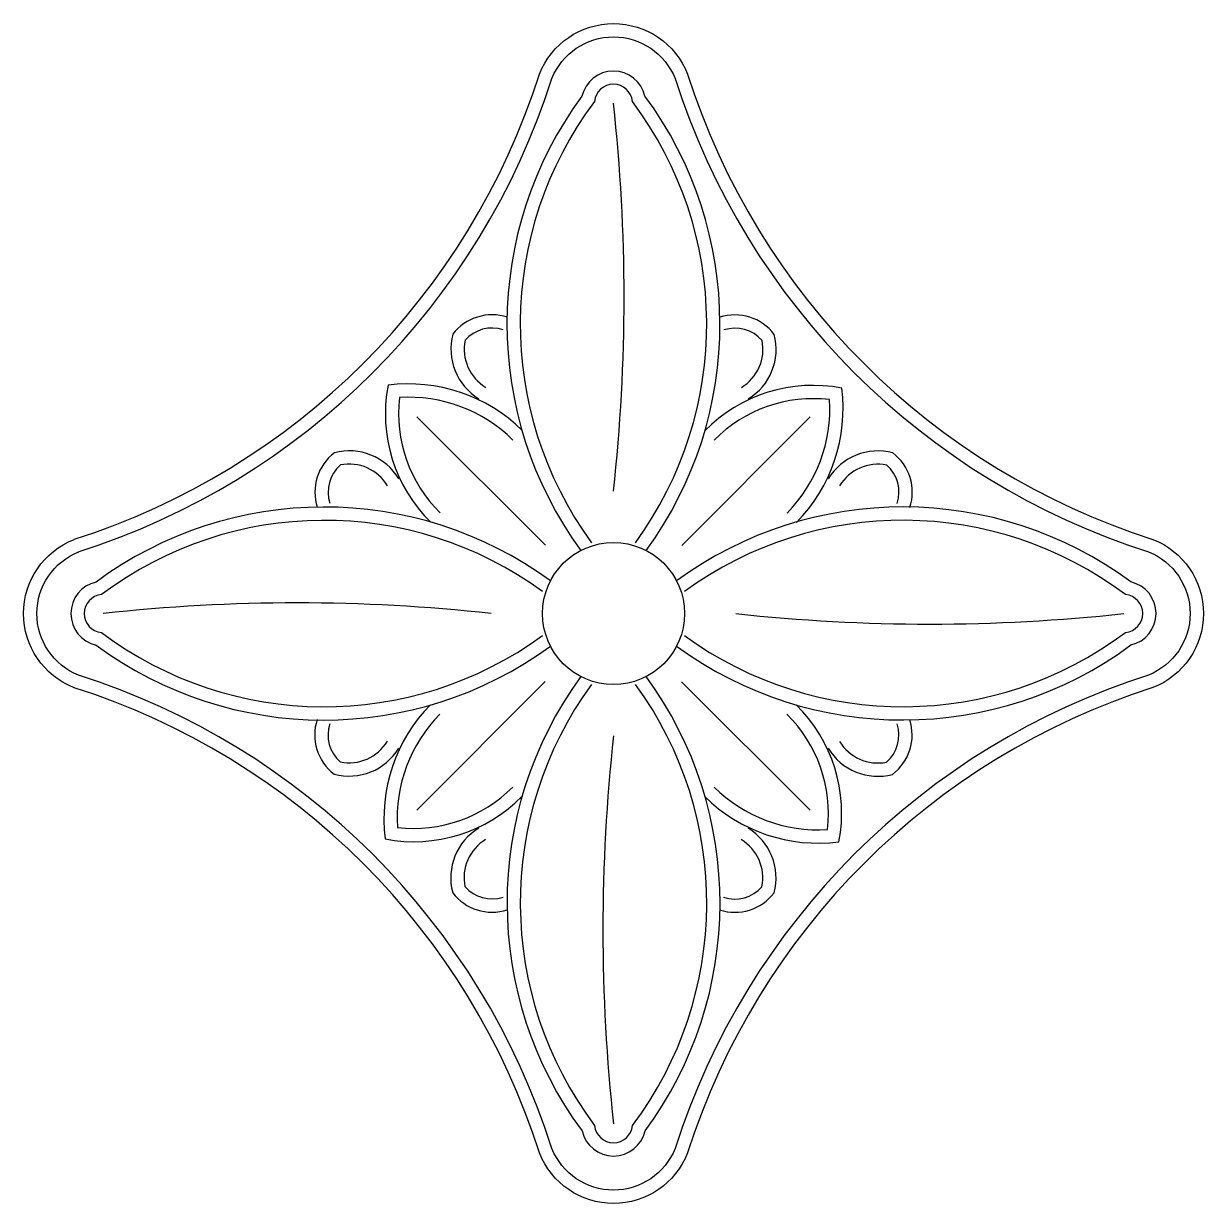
# Model space of a CAD drawing. Extents: x 268 to 518, y -35 to 215.
import ezdxf

# ---------------------------------------------------------------- set-up
doc = ezdxf.new("R2010")
doc.units = 0
doc.header["$LTSCALE"] = 10
doc.header["$MEASUREMENT"] = 0
doc.layers.add('3', color=3, linetype='CONTINUOUS')
doc.layers.add('4', color=4, linetype='CONTINUOUS')

msp = doc.modelspace()

# ---------------------------------------------------------------- linework, layer by layer
at = {"layer": '3'}
for p, q in [((378.95, 104.01), (351.73, 131.23)), ((407.86, 103.98), (435.08, 131.2)), ((378.92, 75.11), (351.7, 47.89)), ((407.83, 75.08), (435.04, 47.86))]:
    msp.add_line(p, q, dxfattribs=at)
for points in [[(279.95, 102.59, 0.243009), (380.34, 202.91, -0.677138), (406.44, 202.91, 0.242769), (506.74, 102.61, -0.67692), (506.74, 76.5, 0.242772), (406.44, -23.8, -0.677138), (380.34, -23.8, 0.242841), (280.04, 76.49, -0.679199), (280.12, 102.63, -0.679199)], [(398.04, 104.56, 0.329756), (397.4, 198.05, 0.91061), (389.37, 198.04, 0.329997), (388.73, 104.56, 0.329997)], [(370.04, 149.67, 0.298677), (361.94, 147.45, 0.316503), (366.33, 137.47, 0.316503)], [(420.48, 137.44, 0.316503), (424.87, 147.42, 0.298677), (416.77, 149.64, 0.298677)], [(372.09, 126.31, 0.213495), (348.06, 135.32, 0.231847), (356.63, 110.9, 0.231847)], [(430.16, 110.84, 0.213495), (439.17, 134.87, 0.231847), (414.74, 126.31, 0.231847)], [(345.5, 116.63, 0.316503), (335.51, 121.03, 0.298677), (333.3, 112.92, 0.298677)], [(453.51, 112.89, 0.298677), (451.3, 121, 0.316503), (441.31, 116.6, 0.316503)], [(378.37, 94.2, 0.329756), (284.89, 93.55, 0.91061), (284.89, 85.53, 0.329997), (378.37, 84.89, 0.329997)], [(408.41, 84.89, 0.329756), (501.89, 85.54, 0.91061), (501.89, 93.56, 0.329997), (408.41, 94.2, 0.329997)], [(388.73, 74.53, 0.329756), (389.38, -18.95, 0.91061), (397.41, -18.95, 0.329997), (398.05, 74.53, 0.329997)], [(356.62, 68.25, 0.213495), (347.61, 44.22, 0.231847), (372.04, 52.78, 0.231847)], [(414.69, 52.78, 0.213495), (438.72, 43.77, 0.231847), (430.15, 68.19, 0.231847)], [(333.27, 66.2, 0.298677), (335.48, 58.09, 0.316503), (345.47, 62.49, 0.316503)], [(441.28, 62.46, 0.316503), (451.26, 58.06, 0.298677), (453.48, 66.17, 0.298677)], [(366.3, 41.66, 0.316503), (361.91, 31.67, 0.298677), (370.01, 29.45, 0.298677)], [(416.73, 29.42, 0.298677), (424.84, 31.64, 0.316503), (420.45, 41.63, 0.316503)]]:
    msp.add_lwpolyline(points, format="xyb", dxfattribs=at)
msp.add_circle((393.39, 89.55), 15.05, dxfattribs=at)
for centre, start, end in [((18.14, 156.57), 353.7449, 6.2551), ((326.36, -285.7), 83.7449, 96.2551), ((460.41, 464.79), 263.7449, 276.2551), ((768.63, 22.52), 173.7449, 186.2551)]:
    msp.add_arc(centre, 377.49, start, end, dxfattribs=at)
at = {"layer": '4'}
for points in [[(279.1, 105.27, 0.243175), (377.69, 203.85, -0.681709), (409.09, 203.85, 0.243102), (507.68, 105.26, -0.681505), (507.69, 73.84, 0.243105), (409.09, -24.75, -0.681709), (377.69, -24.75, 0.243175), (279.1, 73.83, -0.681499), (279.09, 105.25)], [(400.32, 102.9, 0.327406), (400.06, 199.18, 0.798721), (386.71, 199.18, 0.327643), (386.46, 102.9)], [(370.91, 152.35, 0.318542), (359.34, 148.73, 0.333141), (364.88, 135.06)], [(421.93, 135.03, 0.333141), (427.46, 148.7, 0.318542), (415.9, 152.32)], [(374.07, 128.32, 0.23098), (345.62, 137.92, 0.250634), (354.65, 108.89)], [(432.16, 108.86, 0.23098), (441.76, 137.32, 0.250634), (412.74, 128.29)], [(347.91, 118.09, 0.333141), (334.24, 123.62, 0.318542), (330.62, 112.05)], [(456.19, 112.02, 0.318542), (452.57, 123.59, 0.333141), (438.9, 118.06)], [(380.03, 96.48, 0.327406), (283.75, 96.22, 0.798721), (283.75, 82.86, 0.327643), (380.03, 82.62)], [(406.75, 82.62, 0.327406), (503.03, 82.88, 0.798721), (503.03, 96.23, 0.327643), (406.74, 96.48)], [(386.46, 76.19, 0.327406), (386.72, -20.09, 0.798721), (400.07, -20.09, 0.327643), (400.32, 76.19)], [(354.62, 70.23, 0.23098), (345.02, 41.77, 0.250634), (374.04, 50.81)], [(412.71, 50.77, 0.23098), (441.16, 41.17, 0.250634), (432.13, 70.2)], [(330.59, 67.07, 0.318542), (334.21, 55.5, 0.333141), (347.88, 61.03)], [(438.87, 61, 0.333141), (452.54, 55.47, 0.318542), (456.16, 67.04)], [(364.85, 44.07, 0.333141), (359.31, 30.39, 0.318542), (370.88, 26.77)], [(415.87, 26.74, 0.318542), (427.43, 30.36, 0.333141), (421.9, 44.04)]]:
    msp.add_lwpolyline(points, format="xyb", dxfattribs=at)

doc.saveas('drawing.dxf')
